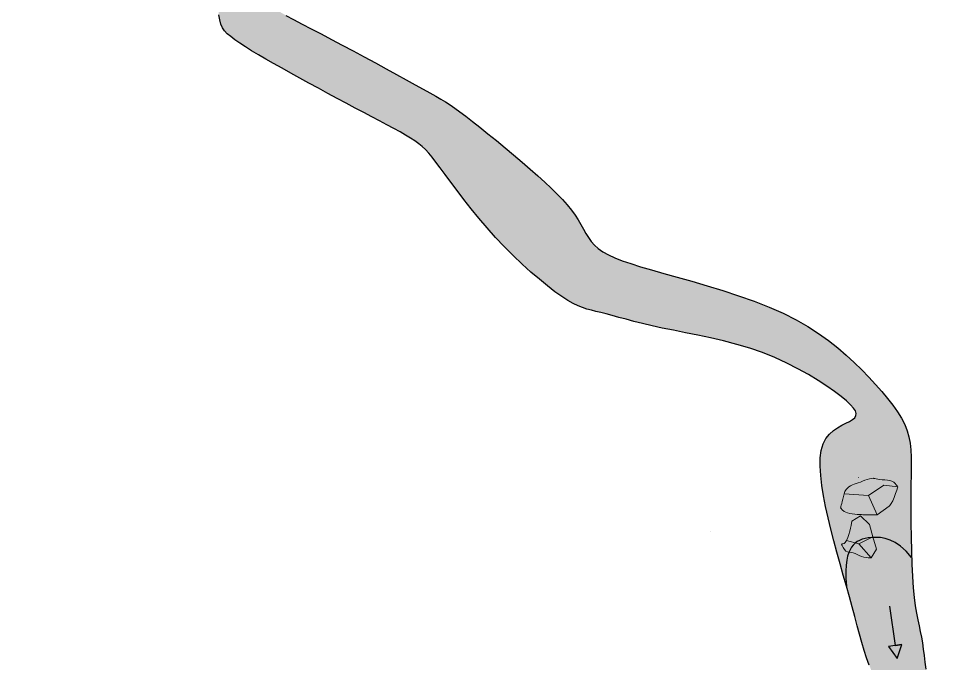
# Model space of a CAD drawing. Header units: metres. Extents: x -231 to 724, y -201 to 398.
# Drawn here: x 666.19 to 679.54, y 214.9 to 224.28 of the extents above; entities that cross this region are included whole.
import ezdxf

# ---------------------------------------------------------------- set-up
doc = ezdxf.new("R2010")
doc.units = ezdxf.units.M
doc.header["$MEASUREMENT"] = 0
for name, color, linetype in [("Blocs - Courant d'air", 204, 'Continuous'), ('Blocs - Echelle', 250, 'Continuous'), ('Blocs - Pentes', 36, 'Continuous'), ('Topo Dessin - Fond', 254, 'Continuous'), ('Topo Dessin - Galeries', 10, 'Continuous'), ('Topo Dessin - Puits', 36, 'Continuous'), ('Topo Dessin - Spéléothèmes', 26, 'Continuous')]:
    doc.layers.add(name, color=color, linetype=linetype)
doc.styles.add('PUITS', font='WINGDNG3.TTF')
doc.linetypes.add('PUITS_2', pattern='A,0.6,["p",PUITS,S=1,R=0,X=-0.4,Y=0],0.6', length=1.2)

# ---------------------------------------------------------------- blocks, each defined once
blk = doc.blocks.new('block 534')
at = {"layer": 'Topo Dessin - Spéléothèmes'}
h = blk.add_hatch(color=255, dxfattribs=at)
h.dxf.hatch_style = 2
edge = h.paths.add_edge_path()
edge.add_spline(control_points=[(0, 1), (0, 1), (-1, 1), (-1, 0), (-1, 0), (-1, 0), (-1, 0), (-1, -1), (0, 0), (0, -1), (0, -1), (1, -1), (1, -1), (1, -1), (1, 0), (1, 0), (1, 0), (1, 0), (1, 0), (1, 0), (1, 1), (1, 1), (1, 1), (0, 2), (0, 2), (0, 2), (0, 1), (0, 1)], knot_values=[0, 0, 0, 0, 1, 1, 1, 2, 2, 2, 3, 3, 3, 4, 4, 4, 5, 5, 5, 6, 6, 6, 7, 7, 7, 8, 8, 8, 9, 9, 9, 9], degree=3, periodic=0)
at = {"layer": 'Topo Dessin - Spéléothèmes', "lineweight": 5}
for points in [[(-1, 0), (0, 0), (1, 0)], [(0, 0), (1, -1)]]:
    blk.add_lwpolyline(points, dxfattribs=at)
at = {"layer": 'Topo Dessin - Spéléothèmes', "lineweight": 9}
blk.add_open_spline([(0, 1), (0, 1), (-1, 1), (-1, 0), (-1, 0), (-1, 0), (-1, 0), (-1, -1), (0, 0), (0, -1), (0, -1), (1, -1), (1, -1), (1, -1), (1, 0), (1, 0), (1, 0), (1, 0), (1, 0), (1, 0), (1, 1), (1, 1), (1, 1), (0, 2), (0, 2), (0, 2), (0, 1), (0, 1)], degree=3, knots=[0, 0, 0, 0, 1, 1, 1, 2, 2, 2, 3, 3, 3, 4, 4, 4, 5, 5, 5, 6, 6, 6, 7, 7, 7, 8, 8, 8, 9, 9, 9, 9], dxfattribs=at)
blk = doc.blocks.new('*U182')
at = {"layer": 'Topo Dessin - Spéléothèmes'}
h = blk.add_hatch(color=255, dxfattribs=at)
h.dxf.hatch_style = 2
edge = h.paths.add_edge_path()
edge.add_spline(control_points=[(-0.428, 1.39), (-0.428, 1.39), (-0.535, 0.641), (-0.749, 0.214), (-0.963, -0.214), (-1.177, 0.214), (-0.963, -0.214), (-0.749, -0.642), (-0.428, -0.428), (-0.107, -0.642), (0.214, -0.856), (0.749, -0.856), (0.749, -0.856), (0.749, -0.856), (1.069, -0.321), (1.069, -0.321), (1.069, -0.321), (0.856, 0.427), (0.856, 0.427), (0.856, 0.427), (0.641, 1.176), (0.641, 1.176), (0.641, 1.176), (0.107, 1.711), (0.107, 1.711), (0.107, 1.711), (-0.428, 1.39), (-0.428, 1.39)], knot_values=[0, 0, 0, 0, 1, 1, 1, 2, 2, 2, 3, 3, 3, 4, 4, 4, 5, 5, 5, 6, 6, 6, 7, 7, 7, 8, 8, 8, 9, 9, 9, 9], degree=3, periodic=0)
at = {"layer": 'Topo Dessin - Spéléothèmes', "lineweight": 5}
for points in [[(-0.749, 0.214), (0, 0), (0.856, 0.427)], [(0, 0), (0.749, -0.856)]]:
    blk.add_lwpolyline(points, dxfattribs=at)
at = {"layer": 'Topo Dessin - Spéléothèmes', "lineweight": 9}
blk.add_open_spline([(-0.428, 1.39), (-0.428, 1.39), (-0.535, 0.641), (-0.749, 0.214), (-0.963, -0.214), (-1.177, 0.214), (-0.963, -0.214), (-0.749, -0.642), (-0.428, -0.428), (-0.107, -0.642), (0.214, -0.856), (0.749, -0.856), (0.749, -0.856), (0.749, -0.856), (1.069, -0.321), (1.069, -0.321), (1.069, -0.321), (0.856, 0.427), (0.856, 0.427), (0.856, 0.427), (0.641, 1.176), (0.641, 1.176), (0.641, 1.176), (0.107, 1.711), (0.107, 1.711), (0.107, 1.711), (-0.428, 1.39), (-0.428, 1.39)], degree=3, knots=[0, 0, 0, 0, 1, 1, 1, 2, 2, 2, 3, 3, 3, 4, 4, 4, 5, 5, 5, 6, 6, 6, 7, 7, 7, 8, 8, 8, 9, 9, 9, 9], dxfattribs=at)
blk = doc.blocks.new('*U188')
at = {"layer": 'Topo Dessin - Spéléothèmes'}
h = blk.add_hatch(color=255, dxfattribs=at)
h.dxf.hatch_style = 2
edge = h.paths.add_edge_path()
edge.add_spline(control_points=[(8, 26.8), (0, 26.8), (-10.7, 21.4), (-18.7, 18.7), (-26.7, 16.1), (-34.8, 13.4), (-37.4, 2.7), (-40.1, -8), (-42.8, -18.7), (-42.8, -18.7), (-42.8, -18.7), (-40.1, -24.1), (-32.1, -26.7), (-24.1, -29.4), (-8, -29.4), (-8, -29.4), (-8, -29.4), (13.4, -29.4), (13.4, -29.4), (13.4, -29.4), (32.1, -16), (32.1, -16), (32.1, -16), (37.4, -10.7), (40.1, -2.7), (42.8, 5.4), (45.5, 13.4), (45.5, 13.4), (45.5, 13.4), (40.1, 24.1), (29.4, 24.1), (18.7, 24.1), (8, 26.8), (8, 26.8)], knot_values=[0, 0, 0, 0, 1, 1, 1, 2, 2, 2, 3, 3, 3, 4, 4, 4, 5, 5, 5, 6, 6, 6, 7, 7, 7, 8, 8, 8, 9, 9, 9, 10, 10, 10, 11, 11, 11, 11], degree=3, periodic=0)
at = {"layer": 'Topo Dessin - Spéléothèmes', "lineweight": 5}
for points in [[(-37.4, 2.7), (0, 0), (24.1, 16.1), (45.5, 13.4)], [(0, 0), (13.4, -29.4)]]:
    blk.add_lwpolyline(points, dxfattribs=at)
at = {"layer": 'Topo Dessin - Spéléothèmes', "lineweight": 9}
blk.add_open_spline([(8, 26.8), (0, 26.8), (-10.7, 21.4), (-18.7, 18.7), (-26.7, 16.1), (-34.8, 13.4), (-37.4, 2.7), (-40.1, -8), (-42.8, -18.7), (-42.8, -18.7), (-42.8, -18.7), (-40.1, -24.1), (-32.1, -26.7), (-24.1, -29.4), (-8, -29.4), (-8, -29.4), (-8, -29.4), (13.4, -29.4), (13.4, -29.4), (13.4, -29.4), (32.1, -16), (32.1, -16), (32.1, -16), (37.4, -10.7), (40.1, -2.7), (42.8, 5.4), (45.5, 13.4), (45.5, 13.4), (45.5, 13.4), (40.1, 24.1), (29.4, 24.1), (18.7, 24.1), (8, 26.8), (8, 26.8)], degree=3, knots=[0, 0, 0, 0, 1, 1, 1, 2, 2, 2, 3, 3, 3, 4, 4, 4, 5, 5, 5, 6, 6, 6, 7, 7, 7, 8, 8, 8, 9, 9, 9, 10, 10, 10, 11, 11, 11, 11], dxfattribs=at)
blk = doc.blocks.new('Pente 000')
at = {"layer": 'Blocs - Pentes'}
h = blk.add_hatch(color=256, dxfattribs=at)
h.dxf.hatch_style = 1
h.paths.add_polyline_path([(1.248, -0.605), (2.439, -0.009), (1.248, 0.586)])
for p, q in [((1.248, -0.009), (1.248, 0.586)), ((1.248, 0.586), (1.248, -0.605)), ((2.439, -0.009), (1.248, 0.586)), ((-2.28, -0.009), (1.248, -0.009)), ((1.248, -0.605), (2.439, -0.009))]:
    blk.add_line(p, q, dxfattribs=at)

msp = doc.modelspace()

# ---------------------------------------------------------------- hatches: boundary and pattern name
at = {"layer": 'Topo Dessin - Fond'}
h = msp.add_hatch(color=256, dxfattribs=at)
h.dxf.hatch_style = 1
h.paths.add_polyline_path([(683.114, 211.244), (683.07, 211.359), (683.013, 211.473), (682.945, 211.584), (682.87, 211.692), (682.79, 211.795), (682.707, 211.893), (682.625, 211.983), (682.547, 212.065), (682.474, 212.139), (682.407, 212.204), (682.346, 212.261), (682.25, 212.351), (682.176, 212.423), (682.119, 212.49), (682.081, 212.553), (682.059, 212.602), (682.047, 212.63), (682.035, 212.658), (682.022, 212.683), (682.006, 212.708), (681.987, 212.731), (681.965, 212.753), (681.939, 212.774), (681.91, 212.796), (681.877, 212.818), (681.842, 212.842), (681.772, 212.887), (681.717, 212.923), (681.668, 212.956), (681.614, 212.993), (681.552, 213.035), (681.482, 213.081), (681.403, 213.134), (681.312, 213.193), (681.209, 213.26), (681.092, 213.334), (680.965, 213.414), (680.83, 213.499), (680.69, 213.585), (680.549, 213.672), (680.409, 213.758), (680.274, 213.84), (680.146, 213.918), (680.029, 213.988), (679.922, 214.054), (679.825, 214.116), (679.739, 214.177), (679.663, 214.239), (679.597, 214.304), (679.54, 214.373), (679.494, 214.449), (679.456, 214.533), (679.427, 214.624), (679.404, 214.719), (679.387, 214.818), (679.373, 214.917), (679.36, 215.015), (679.349, 215.11), (679.336, 215.201), (679.321, 215.285), (679.305, 215.367), (679.287, 215.449), (679.268, 215.535), (679.25, 215.63), (679.233, 215.737), (679.217, 215.859), (679.203, 216.001), (679.191, 216.164), (679.182, 216.346), (679.176, 216.539), (679.171, 216.739), (679.168, 216.94), (679.167, 217.136), (679.167, 217.323), (679.169, 217.495), (679.171, 217.647), (679.172, 217.781), (679.171, 217.9), (679.167, 218.007), (679.157, 218.105), (679.14, 218.197), (679.114, 218.286), (679.079, 218.375), (679.032, 218.466), (678.975, 218.56), (678.908, 218.657), (678.831, 218.756), (678.747, 218.857), (678.655, 218.96), (678.557, 219.064), (678.453, 219.17), (678.344, 219.277), (678.228, 219.384), (678.105, 219.491), (677.972, 219.597), (677.827, 219.701), (677.67, 219.802), (677.498, 219.9), (677.31, 219.995), (677.105, 220.084), (676.888, 220.169), (676.662, 220.249), (676.432, 220.324), (676.204, 220.394), (675.981, 220.459), (675.769, 220.519), (675.573, 220.575), (675.395, 220.625), (675.236, 220.672), (675.096, 220.716), (674.971, 220.759), (674.863, 220.801), (674.769, 220.843), (674.689, 220.887), (674.622, 220.934), (674.565, 220.984), (674.518, 221.038), (674.477, 221.095), (674.44, 221.155), (674.404, 221.218), (674.368, 221.284), (674.329, 221.352), (674.284, 221.423), (674.231, 221.496), (674.169, 221.571), (674.1, 221.649), (674.022, 221.729), (673.937, 221.814), (673.843, 221.902), (673.741, 221.995), (673.631, 222.092), (673.513, 222.193), (673.39, 222.298), (673.265, 222.403), (673.139, 222.506), (673.017, 222.606), (672.9, 222.699), (672.792, 222.785), (672.694, 222.86), (672.609, 222.924), (672.535, 222.978), (672.466, 223.025), (672.399, 223.068), (672.33, 223.109), (672.256, 223.152), (672.171, 223.2), (672.073, 223.254), (671.959, 223.317), (671.829, 223.389), (671.688, 223.467), (671.537, 223.549), (671.379, 223.635), (671.218, 223.723), (671.056, 223.81), (670.895, 223.896), (670.739, 223.978), (670.589, 224.057), (670.446, 224.131), (670.312, 224.202), (670.189, 224.267), (670.077, 224.328), (669.979, 224.383), (669.85, 224.46), (669.746, 224.539), (669.697, 224.604), (669.67, 224.654), (669.648, 224.713), (669.629, 224.783), (669.609, 224.868), (669.588, 224.969), (669.565, 225.084), (669.541, 225.208), (669.516, 225.339), (669.492, 225.471), (669.469, 225.602), (669.448, 225.727), (669.429, 225.843), (669.412, 225.946), (669.398, 226.037), (669.382, 226.155), (669.369, 226.277), (669.361, 226.401), (669.371, 226.499), (669.417, 226.556), (669.488, 226.593), (669.575, 226.615), (669.642, 226.628), (669.717, 226.639), (669.797, 226.649), (669.88, 226.659), (669.964, 226.668), (670.046, 226.677), (670.125, 226.687), (670.198, 226.698), (670.266, 226.709), (670.329, 226.72), (670.387, 226.732), (670.44, 226.743), (670.49, 226.754), (670.573, 226.773), (670.617, 226.782), (670.652, 226.791), (670.685, 226.799), (670.714, 226.808), (670.739, 226.817), (670.76, 226.829), (670.778, 226.843), (670.792, 226.859), (670.802, 226.879), (670.808, 226.902), (670.812, 226.927), (670.812, 226.953), (670.81, 226.981), (670.806, 227.01), (670.801, 227.039), (670.795, 227.068), (670.788, 227.096), (670.779, 227.124), (670.769, 227.149), (670.757, 227.174), (670.741, 227.196), (670.721, 227.216), (670.697, 227.233), (670.668, 227.247), (670.633, 227.258), (670.593, 227.266), (670.548, 227.271), (670.497, 227.274), (670.442, 227.274), (670.381, 227.273), (670.316, 227.27), (670.247, 227.266), (670.173, 227.261), (670.096, 227.256), (670.015, 227.249), (669.931, 227.242), (669.845, 227.234), (669.756, 227.226), (669.667, 227.217), (669.576, 227.209), (669.484, 227.2), (669.391, 227.192), (669.294, 227.184), (669.193, 227.177), (669.087, 227.172), (668.974, 227.169), (668.853, 227.167), (668.723, 227.169), (668.583, 227.173), (668.436, 227.18), (668.284, 227.189), (668.131, 227.2), (667.977, 227.214), (667.828, 227.228), (667.685, 227.244), (667.551, 227.261), (667.428, 227.278), (667.317, 227.296), (667.217, 227.314), (667.128, 227.333), (667.05, 227.351), (666.949, 227.378), (666.832, 227.422), (666.755, 227.476), (666.74, 227.531), (666.739, 227.58), (666.738, 227.651), (666.738, 227.715), (666.737, 227.803), (666.735, 227.919), (666.733, 228.068), (666.185, 227.947), (666.189, 227.735), (666.197, 227.56), (666.209, 227.418), (666.226, 227.302), (666.247, 227.211), (666.272, 227.139), (666.302, 227.082), (666.336, 227.036), (666.375, 226.997), (666.421, 226.964), (666.473, 226.936), (666.535, 226.911), (666.606, 226.888), (666.689, 226.868), (666.784, 226.847), (666.894, 226.827), (667.018, 226.805), (667.154, 226.782), (667.299, 226.759), (667.449, 226.736), (667.6, 226.713), (667.748, 226.692), (667.892, 226.672), (668.026, 226.654), (668.148, 226.639), (668.258, 226.626), (668.357, 226.614), (668.499, 226.597), (668.635, 226.578), (668.745, 226.554), (668.833, 226.522), (668.899, 226.48), (668.947, 226.426), (668.978, 226.356), (668.993, 226.288), (669, 226.234), (669.005, 226.171), (669.009, 226.095), (669.013, 226.005), (669.017, 225.899), (669.021, 225.776), (669.026, 225.634), (669.032, 225.478), (669.039, 225.312), (669.047, 225.143), (669.056, 224.976), (669.064, 224.815), (669.073, 224.666), (669.082, 224.535), (669.091, 224.425), (669.101, 224.335), (669.114, 224.261), (669.132, 224.2), (669.155, 224.148), (669.185, 224.103), (669.224, 224.06), (669.274, 224.018), (669.334, 223.972), (669.405, 223.922), (669.487, 223.869), (669.578, 223.813), (669.677, 223.754), (669.785, 223.691), (669.899, 223.626), (670.021, 223.558), (670.147, 223.487), (670.279, 223.415), (670.413, 223.341), (670.549, 223.267), (670.686, 223.193), (670.821, 223.12), (670.954, 223.049), (671.084, 222.98), (671.209, 222.914), (671.328, 222.851), (671.441, 222.792), (671.547, 222.736), (671.646, 222.683), (671.737, 222.633), (671.818, 222.586), (671.929, 222.519), (672.009, 222.461), (672.059, 222.42), (672.106, 222.375), (672.154, 222.323), (672.205, 222.264), (672.26, 222.193), (672.323, 222.11), (672.396, 222.012), (672.478, 221.901), (672.568, 221.78), (672.667, 221.651), (672.773, 221.515), (672.885, 221.377), (673.004, 221.237), (673.127, 221.098), (673.254, 220.963), (673.383, 220.833), (673.513, 220.71), (673.64, 220.594), (673.764, 220.488), (673.882, 220.392), (673.991, 220.308), (674.09, 220.237), (674.178, 220.181), (674.256, 220.136), (674.327, 220.102), (674.393, 220.076), (674.457, 220.056), (674.521, 220.039), (674.587, 220.022), (674.659, 220.005), (674.737, 219.984), (674.824, 219.961), (674.92, 219.935), (675.025, 219.906), (675.14, 219.876), (675.266, 219.844), (675.404, 219.812), (675.553, 219.779), (675.715, 219.746), (675.888, 219.712), (676.068, 219.675), (676.254, 219.636), (676.444, 219.591), (676.635, 219.542), (676.824, 219.486), (677.01, 219.422), (677.19, 219.349), (677.362, 219.27), (677.525, 219.187), (677.678, 219.102), (677.818, 219.016), (677.945, 218.933), (678.057, 218.855), (678.153, 218.783), (678.23, 218.72), (678.32, 218.637), (678.374, 218.554), (678.368, 218.489), (678.321, 218.448), (678.277, 218.422), (678.224, 218.395), (678.164, 218.365), (678.102, 218.33), (678.041, 218.288), (677.983, 218.235), (677.932, 218.171), (677.892, 218.093), (677.866, 217.998), (677.851, 217.89), (677.849, 217.768), (677.857, 217.634), (677.873, 217.491), (677.898, 217.339), (677.928, 217.182), (677.965, 217.019), (678.005, 216.853), (678.048, 216.685), (678.093, 216.517), (678.139, 216.35), (678.186, 216.185), (678.231, 216.025), (678.275, 215.87), (678.316, 215.722), (678.354, 215.581), (678.389, 215.449), (678.423, 215.324), (678.456, 215.204), (678.49, 215.09), (678.525, 214.981), (678.563, 214.875), (678.605, 214.773), (678.651, 214.673), (678.701, 214.575), (678.754, 214.481), (678.809, 214.39), (678.863, 214.302), (678.917, 214.218), (678.97, 214.139), (679.019, 214.064), (679.065, 213.993), (679.11, 213.926), (679.154, 213.863), (679.201, 213.802), (679.252, 213.744), (679.311, 213.687), (679.378, 213.63), (679.456, 213.574), (679.546, 213.517), (679.647, 213.46), (679.755, 213.402), (679.868, 213.343), (679.983, 213.283), (680.098, 213.223), (680.209, 213.162), (680.314, 213.099), (680.411, 213.036), (680.5, 212.973), (680.581, 212.909), (680.654, 212.847), (680.72, 212.785), (680.78, 212.726), (680.833, 212.669), (680.908, 212.584), (680.978, 212.49), (681.022, 212.396), (681.034, 212.292), (681.014, 212.198), (680.991, 212.129), (680.958, 212.053), (680.918, 211.973), (680.871, 211.889), (680.818, 211.804), (680.761, 211.718), (680.701, 211.632), (680.639, 211.549), (680.576, 211.469), (680.512, 211.39), (680.445, 211.311), (680.374, 211.231), (680.299, 211.147), (680.218, 211.058), (680.13, 210.963), (680.035, 210.859), (679.931, 210.745), (679.822, 210.624), (679.711, 210.498), (679.6, 210.368), (679.492, 210.238), (679.391, 210.111), (679.299, 209.987), (679.22, 209.871), (679.156, 209.762), (679.104, 209.661), (679.062, 209.563), (679.028, 209.466), (678.998, 209.368), (678.969, 209.265), (678.94, 209.155), (678.906, 209.035), (678.866, 208.903), (678.821, 208.761), (678.771, 208.612), (678.718, 208.457), (678.662, 208.3), (678.606, 208.143), (678.549, 207.989), (678.493, 207.84), (678.439, 207.698), (678.388, 207.563), (678.339, 207.432), (678.291, 207.304), (678.247, 207.178), (678.204, 207.052), (678.163, 206.925), (678.125, 206.796), (678.089, 206.662), (678.054, 206.524), (678.021, 206.382), (677.987, 206.236), (677.953, 206.085), (677.918, 205.93), (677.882, 205.77), (677.842, 205.606), (677.8, 205.437), (677.756, 205.266), (677.71, 205.092), (677.663, 204.917), (677.617, 204.743), (677.571, 204.57), (677.526, 204.401), (677.484, 204.236), (677.445, 204.076), (677.408, 203.921), (677.372, 203.773), (677.337, 203.631), (677.302, 203.495), (677.265, 203.366), (677.227, 203.243), (677.186, 203.127), (677.141, 203.019), (677.093, 202.916), (677.044, 202.817), (676.994, 202.722), (676.943, 202.629), (676.894, 202.536), (676.846, 202.442), (676.801, 202.347), (676.759, 202.248), (676.721, 202.148), (676.686, 202.046), (676.655, 201.946), (676.628, 201.847), (676.604, 201.752), (676.585, 201.662), (676.569, 201.578), (676.556, 201.501), (676.548, 201.429), (676.542, 201.36), (676.54, 201.292), (676.54, 201.223), (676.543, 201.151), (676.549, 201.073), (676.556, 200.987), (676.565, 200.891), (676.576, 200.787), (676.587, 200.674), (676.6, 200.553), (676.613, 200.426), (676.626, 200.293), (676.639, 200.155), (676.652, 200.013), (676.664, 199.867), (676.676, 199.718), (676.689, 199.566), (676.703, 199.412), (676.719, 199.256), (676.737, 199.097), (676.759, 198.937), (676.785, 198.776), (676.816, 198.613), (676.849, 198.453), (676.885, 198.295), (676.921, 198.144), (676.956, 198.002), (676.989, 197.871), (677.018, 197.754), (677.041, 197.652), (677.067, 197.526), (677.077, 197.419), (677.065, 197.349), (677.034, 197.297), (676.982, 197.235), (676.927, 197.18), (676.884, 197.137), (676.832, 197.088), (676.772, 197.032), (676.702, 196.967), (676.621, 196.893), (676.528, 196.809), (676.425, 196.715), (676.312, 196.61), (676.189, 196.494), (676.057, 196.368), (675.916, 196.23), (675.768, 196.081), (675.613, 195.921), (675.452, 195.75), (675.288, 195.571), (675.123, 195.388), (674.961, 195.205), (674.804, 195.026), (674.656, 194.853), (674.52, 194.691), (674.398, 194.544), (674.293, 194.414), (674.204, 194.299), (674.128, 194.198), (674.065, 194.107), (674.012, 194.024), (673.968, 193.946), (673.931, 193.872), (673.899, 193.797), (673.871, 193.721), (673.848, 193.644), (673.832, 193.567), (673.824, 193.492), (673.827, 193.42), (673.842, 193.353), (673.871, 193.292), (673.915, 193.239), (673.975, 193.194), (674.051, 193.157), (674.139, 193.128), (674.238, 193.107), (674.345, 193.093), (674.459, 193.085), (674.576, 193.084), (674.695, 193.088), (674.813, 193.098), (674.931, 193.114), (675.046, 193.137), (675.16, 193.168), (675.271, 193.209), (675.379, 193.259), (675.483, 193.32), (675.583, 193.392), (675.679, 193.478), (675.771, 193.575), (675.863, 193.685), (675.954, 193.808), (676.048, 193.942), (676.146, 194.089), (676.249, 194.248), (676.359, 194.419), (676.477, 194.601), (676.601, 194.79), (676.728, 194.983), (676.855, 195.173), (676.98, 195.359), (677.099, 195.534), (677.209, 195.694), (677.307, 195.835), (677.392, 195.954), (677.464, 196.053), (677.526, 196.136), (677.578, 196.206), (677.623, 196.267), (677.662, 196.322), (677.698, 196.375), (677.731, 196.429), (677.764, 196.487), (677.796, 196.551), (677.826, 196.621), (677.854, 196.698), (677.879, 196.781), (677.901, 196.873), (677.919, 196.973), (677.932, 197.083), (677.94, 197.202), (677.943, 197.332), (677.94, 197.473), (677.931, 197.626), (677.918, 197.792), (677.898, 197.973), (677.873, 198.168), (677.843, 198.378), (677.806, 198.605), (677.766, 198.843), (677.721, 199.089), (677.675, 199.338), (677.628, 199.585), (677.58, 199.826), (677.535, 200.057), (677.491, 200.274), (677.451, 200.471), (677.415, 200.65), (677.383, 200.812), (677.354, 200.957), (677.329, 201.087), (677.308, 201.202), (677.29, 201.303), (677.277, 201.392), (677.262, 201.507), (677.257, 201.621), (677.265, 201.712), (677.284, 201.791), (677.315, 201.874), (677.353, 201.957), (677.393, 202.034), (677.448, 202.132), (677.495, 202.188), (677.511, 202.143), (677.522, 202.095), (677.527, 202.07), (677.535, 202.04), (677.544, 202.006), (677.555, 201.968), (677.568, 201.925), (677.584, 201.877), (677.614, 201.787), (677.65, 201.671), (677.677, 201.571), (677.696, 201.496), (677.714, 201.416), (677.731, 201.333), (677.748, 201.25), (677.766, 201.168), (677.785, 201.088), (677.805, 201.014), (677.827, 200.946), (677.852, 200.887), (677.879, 200.838), (677.909, 200.799), (677.94, 200.769), (677.973, 200.748), (678.007, 200.735), (678.042, 200.729), (678.077, 200.73), (678.111, 200.736), (678.143, 200.748), (678.175, 200.766), (678.203, 200.788), (678.229, 200.814), (678.25, 200.846), (678.267, 200.882), (678.279, 200.922), (678.285, 200.965), (678.284, 201.014), (678.277, 201.067), (678.264, 201.128), (678.246, 201.198), (678.224, 201.279), (678.198, 201.372), (678.169, 201.479), (678.137, 201.602), (678.104, 201.742), (678.069, 201.896), (678.036, 202.06), (678.005, 202.233), (677.978, 202.409), (677.957, 202.587), (677.943, 202.761), (677.937, 202.93), (677.94, 203.09), (677.953, 203.242), (677.973, 203.386), (678, 203.525), (678.032, 203.659), (678.069, 203.788), (678.108, 203.916), (678.15, 204.041), (678.193, 204.167), (678.237, 204.294), (678.283, 204.426), (678.331, 204.563), (678.381, 204.71), (678.434, 204.867), (678.489, 205.038), (678.549, 205.224), (678.612, 205.427), (678.678, 205.644), (678.746, 205.872), (678.814, 206.108), (678.884, 206.346), (678.952, 206.586), (679.018, 206.821), (679.082, 207.05), (679.143, 207.269), (679.201, 207.477), (679.256, 207.675), (679.31, 207.862), (679.363, 208.038), (679.414, 208.203), (679.466, 208.357), (679.519, 208.5), (679.573, 208.632), (679.628, 208.753), (679.685, 208.863), (679.745, 208.962), (679.807, 209.05), (679.873, 209.128), (679.942, 209.196), (680.015, 209.253), (680.093, 209.3), (680.175, 209.339), (680.262, 209.371), (680.355, 209.398), (680.452, 209.421), (680.555, 209.441), (680.665, 209.462), (680.78, 209.483), (680.901, 209.507), (681.027, 209.532), (681.156, 209.559), (681.286, 209.587), (681.416, 209.615), (681.545, 209.643), (681.669, 209.67), (681.789, 209.695), (681.902, 209.718), (682.009, 209.74), (682.11, 209.762), (682.205, 209.784), (682.296, 209.808), (682.381, 209.835), (682.462, 209.866), (682.539, 209.902), (682.613, 209.943), (682.683, 209.99), (682.749, 210.043), (682.811, 210.102), (682.87, 210.167), (682.924, 210.238), (682.975, 210.316), (683.021, 210.401), (683.063, 210.491), (683.099, 210.588), (683.128, 210.69), (683.148, 210.795), (683.158, 210.905), (683.157, 211.016), (683.143, 211.13)])

# ---------------------------------------------------------------- linework, layer by layer
at = {"layer": 'Topo Dessin - Galeries'}
for points in [[(678.563, 214.875), (678.525, 214.981), (678.49, 215.09), (678.456, 215.204), (678.423, 215.324), (678.389, 215.449), (678.354, 215.581), (678.316, 215.722), (678.275, 215.87), (678.231, 216.025), (678.186, 216.185), (678.139, 216.35), (678.093, 216.517), (678.048, 216.685), (678.005, 216.853), (677.965, 217.019), (677.928, 217.182), (677.898, 217.339), (677.873, 217.491), (677.857, 217.634), (677.849, 217.768), (677.851, 217.89), (677.866, 217.998), (677.892, 218.093), (677.932, 218.171), (677.983, 218.235), (678.041, 218.288), (678.102, 218.33), (678.164, 218.365), (678.224, 218.395), (678.277, 218.422), (678.321, 218.448), (678.352, 218.475), (678.369, 218.505), (678.372, 218.537), (678.361, 218.574), (678.334, 218.616), (678.29, 218.664), (678.23, 218.72), (678.153, 218.783), (678.057, 218.855), (677.945, 218.933), (677.818, 219.016), (677.678, 219.102), (677.525, 219.187), (677.362, 219.27), (677.19, 219.349), (677.01, 219.422), (676.824, 219.486), (676.635, 219.542), (676.444, 219.591), (676.254, 219.636), (676.068, 219.675), (675.888, 219.712), (675.715, 219.746), (675.553, 219.779), (675.404, 219.812), (675.266, 219.844), (675.14, 219.876), (675.025, 219.906), (674.92, 219.935), (674.824, 219.961), (674.737, 219.984), (674.659, 220.005), (674.587, 220.022), (674.521, 220.039), (674.457, 220.056), (674.393, 220.076), (674.327, 220.102), (674.256, 220.136), (674.178, 220.181), (674.09, 220.237), (673.991, 220.308), (673.882, 220.392), (673.764, 220.488), (673.64, 220.594), (673.513, 220.71), (673.383, 220.833), (673.254, 220.963), (673.127, 221.098), (673.004, 221.237), (672.885, 221.377), (672.773, 221.515), (672.667, 221.651), (672.568, 221.78), (672.478, 221.901), (672.396, 222.012), (672.323, 222.11), (672.26, 222.193), (672.205, 222.264), (672.154, 222.323), (672.106, 222.375), (672.059, 222.42), (672.009, 222.461), (671.953, 222.501), (671.891, 222.542), (671.818, 222.586), (671.737, 222.633), (671.646, 222.683), (671.547, 222.736), (671.441, 222.792), (671.328, 222.851), (671.209, 222.914), (671.084, 222.98), (670.954, 223.049), (670.821, 223.12), (670.686, 223.193), (670.549, 223.267), (670.413, 223.341), (670.279, 223.415), (670.147, 223.487), (670.021, 223.558), (669.899, 223.626), (669.785, 223.691), (669.677, 223.754), (669.578, 223.813), (669.487, 223.869), (669.405, 223.922), (669.334, 223.972), (669.274, 224.018), (669.224, 224.06), (669.185, 224.103), (669.155, 224.148), (669.132, 224.2), (669.114, 224.261), (669.101, 224.335)], [(670.077, 224.328), (670.189, 224.267), (670.312, 224.202), (670.446, 224.131), (670.589, 224.057), (670.739, 223.978), (670.895, 223.896), (671.056, 223.81), (671.218, 223.723), (671.379, 223.635), (671.537, 223.549), (671.688, 223.467), (671.829, 223.389), (671.959, 223.317), (672.073, 223.254), (672.171, 223.2), (672.256, 223.152), (672.33, 223.109), (672.399, 223.068), (672.466, 223.025), (672.535, 222.978), (672.609, 222.924), (672.694, 222.86), (672.792, 222.785), (672.9, 222.699), (673.017, 222.606), (673.139, 222.506), (673.265, 222.403), (673.39, 222.298), (673.513, 222.193), (673.631, 222.092), (673.741, 221.995), (673.843, 221.902), (673.937, 221.814), (674.022, 221.729), (674.1, 221.649), (674.169, 221.571), (674.231, 221.496), (674.284, 221.423), (674.329, 221.352), (674.368, 221.284), (674.404, 221.218), (674.44, 221.155), (674.477, 221.095), (674.518, 221.038), (674.565, 220.984), (674.622, 220.934), (674.689, 220.887), (674.769, 220.843), (674.863, 220.801), (674.971, 220.759), (675.096, 220.716), (675.236, 220.672), (675.395, 220.625), (675.573, 220.575), (675.769, 220.519), (675.981, 220.459), (676.204, 220.394), (676.432, 220.324), (676.662, 220.249), (676.888, 220.169), (677.105, 220.084), (677.31, 219.995), (677.498, 219.9), (677.67, 219.802), (677.827, 219.701), (677.972, 219.597), (678.105, 219.491), (678.228, 219.384), (678.344, 219.277), (678.453, 219.17), (678.557, 219.064), (678.655, 218.96), (678.747, 218.857), (678.831, 218.756), (678.908, 218.657), (678.975, 218.56), (679.032, 218.466), (679.079, 218.375), (679.114, 218.286), (679.14, 218.197), (679.157, 218.105), (679.167, 218.007), (679.171, 217.9), (679.172, 217.781), (679.171, 217.647), (679.169, 217.495), (679.167, 217.323), (679.167, 217.136), (679.168, 216.94), (679.171, 216.739), (679.176, 216.539), (679.182, 216.346), (679.191, 216.164), (679.203, 216.001), (679.217, 215.859), (679.233, 215.737), (679.25, 215.63), (679.268, 215.535), (679.287, 215.449), (679.305, 215.367), (679.321, 215.285), (679.336, 215.201), (679.349, 215.11), (679.36, 215.015), (679.373, 214.917), (679.387, 214.818)]]:
    msp.add_lwpolyline(points, dxfattribs=at)
at = {"layer": 'Topo Dessin - Puits', "linetype": 'PUITS_2', "ltscale": 0.05}
msp.add_lwpolyline([(679.179, 216.442), (679.099, 216.536), (679.019, 216.607), (678.941, 216.66), (678.866, 216.696), (678.793, 216.718), (678.725, 216.73), (678.661, 216.733), (678.602, 216.731), (678.549, 216.726), (678.502, 216.718), (678.459, 216.706), (678.422, 216.691), (678.388, 216.673), (678.358, 216.65), (678.331, 216.623), (678.307, 216.592), (678.285, 216.555), (678.265, 216.513), (678.249, 216.462), (678.236, 216.401), (678.227, 216.329), (678.223, 216.243), (678.224, 216.142), (678.231, 216.025)], dxfattribs=at)

# ---------------------------------------------------------------- block references
at = {"layer": "Blocs - Courant d'air", "color": 255, "xscale": 0.1632487619516522, "yscale": 0.1632487619516522, "zscale": 0.1632487619516522, "rotation": 278.4325110282333}
msp.add_blockref('Pente 000', (678.912, 215.365), dxfattribs=at)
at = {"layer": 'Blocs - Echelle'}
for name, p, xscale, yscale, zscale in [('*U188', (678.55, 217.341), 0.009413770189535287, 0.009413770189535287, 0.009413770189535287), ('*U182', (678.412, 216.639), 0.2391097628141963, 0.2391097628141963, 0.2391097628141963)]:
    msp.add_blockref(name, p, dxfattribs=dict(at, xscale=xscale, yscale=yscale, zscale=zscale))
at = {"layer": 'Topo Dessin - Puits', "xscale": 0.001, "yscale": 0.001, "zscale": 0.001}
for p in [(678.407, 217.607), (676.253, 216.814)]:
    msp.add_blockref('block 534', p, dxfattribs=at)

doc.saveas('drawing.dxf')
